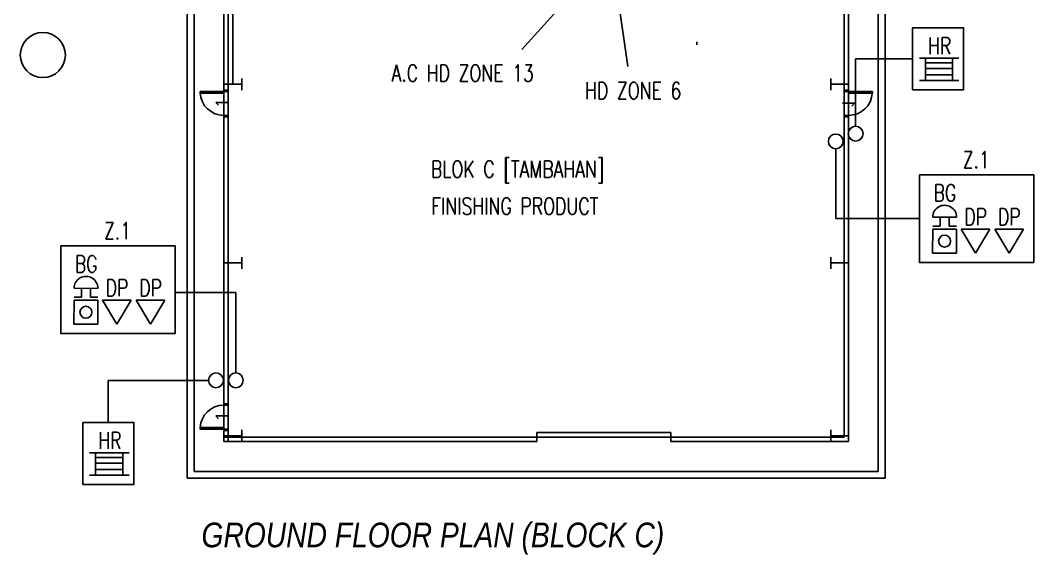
# Model space of a CAD drawing. Extents: x 134044 to 2458691, y -1196082 to 3409924.
# Drawn here: x 134724.4 to 134859.3, y 153362.5 to 153433.6 of the extents above; entities that cross this region are included whole.
import ezdxf

# ---------------------------------------------------------------- set-up
doc = ezdxf.new("R2010")
doc.units = 0
doc.layers.get('0').update_dxf_attribs({"linetype": 'CONTINUOUS'})
for name, color, linetype in [('1', 251, 'CONTINUOUS'), ('BUILD', 8, 'CONTINUOUS'), ('CON1', 251, 'CONTINUOUS'), ('DOOR', 251, 'CONTINUOUS'), ('DOOR1', 251, 'CONTINUOUS'), ('DOOR2', 251, 'CONTINUOUS'), ('F-_DDIM', 251, 'CONTINUOUS'), ('F-OP', 5, 'CONTINUOUS'), ('F_COL', 3, 'CONTINUOUS'), ('FAPOINT', 1, 'CONTINUOUS'), ('FF_GRID_LINE', 8, 'CONTINUOUS'), ('MIMIC_SIZE', 7, 'CONTINUOUS'), ('Z-VIEWPORT', 7, 'CONTINUOUS')]:
    doc.layers.add(name, color=color, linetype=linetype)
doc.styles.add('ARIAL_NARROW_ITALIC', font='ARIALNI.TTF')
doc.styles.add('PLOT02__REVB$0$NARROW', font='SIMPLEX', dxfattribs={"width": 0.75})

msp = doc.modelspace()

# ---------------------------------------------------------------- linework, layer by layer
at = {"color": 0, "linetype": 'BYBLOCK'}
for p, q in [((134752.106, 153378.121), (134752.106, 153436.63)), ((134834.078, 153436.63), (134834.078, 153378.121)), ((134834.078, 153378.121), (134752.106, 153378.121))]:
    msp.add_line(p, q, dxfattribs=at)
at = {"color": 1}
for p, q in [((134849.052, 153407.362, 16734.629), (134845.871, 153407.365, 16734.629)), ((134846.865, 153407.364, 16734.629), (134846.864, 153406.171, 16734.629)), ((134848.058, 153407.363, 16734.629), (134848.057, 153406.17, 16734.629)), ((134845.866, 153402.593, 16734.629), (134845.869, 153405.775, 16734.629)), ((134846.864, 153406.171, 16734.629), (134845.869, 153406.172, 16734.629)), ((134845.869, 153405.775, 16734.629), (134849.051, 153405.771, 16734.629)), ((134849.051, 153406.169, 16734.629), (134848.057, 153406.17, 16734.629)), ((134849.051, 153405.771, 16734.629), (134849.047, 153402.59, 16734.629)), ((134849.663, 153405.769, 16734.629), (134853.481, 153405.78, 16734.629)), ((134851.569, 153402.593, 16734.629), (134849.663, 153405.769, 16734.629)), ((134853.481, 153405.78, 16734.629), (134851.569, 153402.593, 16734.629)), ((134854.13, 153405.769, 16734.629), (134857.948, 153405.78, 16734.629)), ((134856.036, 153402.593, 16734.629), (134854.13, 153405.769, 16734.629)), ((134857.948, 153405.78, 16734.629), (134856.036, 153402.593, 16734.629)), ((134734.749, 153397.906), (134731.567, 153397.909)), ((134732.561, 153397.908), (134732.56, 153396.715)), ((134733.755, 153397.907), (134733.753, 153396.714)), ((134731.562, 153393.137), (134731.566, 153396.318)), ((134732.56, 153396.715), (134731.566, 153396.716)), ((134731.566, 153396.318), (134734.747, 153396.315)), ((134734.747, 153396.713), (134733.753, 153396.714)), ((134734.747, 153396.315), (134734.744, 153393.134)), ((134735.36, 153396.313), (134739.177, 153396.324)), ((134737.265, 153393.137), (134735.36, 153396.313)), ((134739.177, 153396.324), (134737.265, 153393.137)), ((134739.827, 153396.313), (134743.644, 153396.324)), ((134741.732, 153393.137), (134739.827, 153396.313)), ((134743.644, 153396.324), (134741.732, 153393.137))]:
    msp.add_line(p, q, dxfattribs=at)
for points in [[(134843.183, 153432.545), (134849.992, 153432.545), (134849.992, 153424.318), (134843.183, 153424.318)], [(134844.111, 153412.994), (134859.319, 153412.994), (134859.319, 153401.353), (134844.111, 153401.353)], [(134729.808, 153403.538), (134745.015, 153403.538), (134745.015, 153391.897), (134729.808, 153391.897)], [(134732.722, 153380.051), (134739.531, 153380.051), (134739.531, 153371.824), (134732.722, 153371.824)]]:
    msp.add_lwpolyline(points, close=True, dxfattribs=at)
at = {"color": 1, "linetype": 'BYBLOCK'}
for centre in [(134835.614, 153418.473), (134832.971, 153417.448), (134750.464, 153385.67), (134753.111, 153385.67)]:
    msp.add_circle(centre, 0.982, dxfattribs=at)
at = {"color": 1}
for centre in [(134847.458, 153404.182, 16734.629), (134733.155, 153394.726)]:
    msp.add_circle(centre, 0.795, dxfattribs=at)
for centre in [(134847.462, 153407.364, 16734.629), (134733.158, 153397.907)]:
    msp.add_arc(centre, 1.591, 359.93967, 179.93967, dxfattribs=at)
at = {"layer": '1', "color": 0, "linetype": 'BYBLOCK'}
for p, q in [((134746.641, 153372.656), (134746.641, 153515.786)), ((134747.552, 153373.567), (134747.552, 153515.662)), ((134838.632, 153373.567), (134838.632, 153512.167)), ((134839.543, 153372.656), (134839.543, 153513.078)), ((134838.632, 153373.567), (134747.552, 153373.567)), ((134839.543, 153372.656), (134746.641, 153372.656))]:
    msp.add_line(p, q, dxfattribs=at)
at = {"layer": 'CON1', "color": 0, "linetype": 'BYBLOCK'}
for p, q in [((134751.512, 153377.527), (134751.512, 153496.327)), ((134834.672, 153489.001), (134834.672, 153377.554)), ((134834.078, 153436.63), (134834.078, 153424.27)), ((134752.106, 153424.072), (134752.106, 153425.047)), ((134752.106, 153382.363), (134752.106, 153420.904)), ((134834.078, 153420.706), (134834.078, 153378.304)), ((134752.106, 153377.527), (134752.106, 153379.195)), ((134793.175, 153378.121), (134751.512, 153378.121)), ((134793.175, 153377.527), (134751.512, 153377.527)), ((134793.175, 153377.527), (134793.175, 153378.121)), ((134834.078, 153378.121), (134810.995, 153378.121)), ((134810.995, 153377.527), (134810.995, 153378.121)), ((134834.672, 153377.527), (134810.995, 153377.527))]:
    msp.add_line(p, q, dxfattribs=at)
at = {"layer": 'DOOR', "color": 0, "linetype": 'BYBLOCK'}
for p, q in [((134814.478, 153430.702), (134814.478, 153430.306)), ((134751.512, 153424.27), (134751.512, 153424.072)), ((134751.512, 153424.27), (134752.106, 153424.27)), ((134751.512, 153424.072), (134752.106, 153424.072)), ((134752.106, 153424.27), (134752.106, 153424.072)), ((134834.672, 153424.27), (134834.078, 153424.27)), ((134834.078, 153424.27), (134834.078, 153424.072)), ((134834.672, 153424.072), (134834.078, 153424.072)), ((134834.672, 153424.27), (134834.672, 153424.072)), ((134751.512, 153420.904), (134752.106, 153420.904)), ((134751.512, 153420.904), (134751.512, 153420.706)), ((134751.512, 153420.706), (134752.106, 153420.706)), ((134752.106, 153420.904), (134752.106, 153420.706)), ((134834.672, 153420.904), (134834.078, 153420.904)), ((134834.078, 153420.904), (134834.078, 153420.706)), ((134834.672, 153420.706), (134834.078, 153420.706)), ((134834.672, 153420.904), (134834.672, 153420.706)), ((134751.512, 153382.561), (134752.106, 153382.561)), ((134751.512, 153382.363), (134751.512, 153382.561)), ((134751.512, 153382.363), (134752.106, 153382.363)), ((134752.106, 153382.363), (134752.106, 153382.561)), ((134751.512, 153378.997), (134751.512, 153379.195)), ((134751.512, 153379.195), (134752.106, 153379.195)), ((134751.512, 153378.997), (134752.106, 153378.997)), ((134752.106, 153378.997), (134752.106, 153379.195))]:
    msp.add_line(p, q, dxfattribs=at)
at = {"layer": 'DOOR1', "color": 0, "linetype": 'BYBLOCK'}
for p, q in [((134748.344, 153424.072), (134751.512, 153424.072)), ((134748.344, 153424.072), (134748.344, 153423.874)), ((134751.512, 153424.072), (134751.512, 153423.874)), ((134837.84, 153424.072), (134834.672, 153424.072)), ((134834.672, 153424.072), (134834.672, 153423.874)), ((134837.84, 153424.072), (134837.84, 153423.874)), ((134748.344, 153423.874), (134751.512, 153423.874)), ((134837.84, 153423.874), (134834.672, 153423.874)), ((134748.344, 153379.393), (134751.512, 153379.393)), ((134748.344, 153379.195), (134748.344, 153379.393)), ((134748.344, 153379.195), (134751.512, 153379.195)), ((134751.512, 153379.195), (134751.512, 153379.393))]:
    msp.add_line(p, q, dxfattribs=at)
at = {"layer": 'DOOR2', "color": 0, "linetype": 'BYBLOCK'}
for centre, start, end in [((134751.512, 153424.072), 183.58332, 270), ((134834.672, 153424.072), 270, 356.41668), ((134751.512, 153379.195), 90, 176.41668)]:
    msp.add_arc(centre, 3.168, start, end, dxfattribs=at)
at = {"layer": 'F-_DDIM', "color": 0, "linetype": 'BYBLOCK'}
for p, q in [((134750.809, 153422.274), (134750.461, 153422.642)), ((134750.461, 153422.642), (134752.041, 153422.642)), ((134835.46, 153422.512), (134833.88, 153422.512)), ((134835.111, 153422.144), (134835.46, 153422.512)), ((134750.809, 153380.572), (134750.461, 153380.94)), ((134750.461, 153380.94), (134752.041, 153380.94))]:
    msp.add_line(p, q, dxfattribs=at)
at = {"layer": 'F-OP', "color": 0, "linetype": 'BYBLOCK'}
for p, q in [((134752.106, 153425.047), (134752.106, 153436.234)), ((134752.7, 153425.047), (134752.7, 153436.234)), ((134793.175, 153378.715), (134810.995, 153378.715)), ((134793.175, 153378.121), (134793.175, 153378.715)), ((134810.995, 153378.121), (134810.995, 153378.715)), ((134793.175, 153378.121), (134810.995, 153378.121))]:
    msp.add_line(p, q, dxfattribs=at)
at = {"layer": 'F_COL', "color": 0, "linetype": 'BYBLOCK'}
for p, q in [((134751.512, 153425.824), (134751.512, 153424.27)), ((134753.888, 153425.824), (134753.888, 153424.27)), ((134832.296, 153425.824), (134832.296, 153424.27)), ((134834.672, 153425.824), (134834.672, 153424.27)), ((134751.512, 153425.047), (134753.888, 153425.047)), ((134834.672, 153425.047), (134832.296, 153425.047)), ((134751.512, 153402.064), (134751.512, 153400.51)), ((134751.512, 153401.287), (134753.888, 153401.287)), ((134753.888, 153402.064), (134753.888, 153400.51)), ((134832.296, 153402.064), (134832.296, 153400.51)), ((134834.672, 153401.287), (134832.296, 153401.287)), ((134834.672, 153402.064), (134834.672, 153400.51)), ((134751.512, 153379.081), (134751.512, 153377.527)), ((134751.512, 153378.304), (134753.888, 153378.304)), ((134753.888, 153379.081), (134753.888, 153377.527)), ((134832.296, 153379.081), (134832.296, 153377.527)), ((134834.672, 153378.304), (134832.296, 153378.304)), ((134834.672, 153379.081), (134834.672, 153377.527))]:
    msp.add_line(p, q, dxfattribs=at)
at = {"layer": 'FAPOINT', "color": 1, "linetype": 'BYBLOCK'}
for p, q in [((134844.111, 153428.524, 16734.629), (134849.37, 153428.524, 16734.629)), ((134844.894, 153425.554, 16734.629), (134844.894, 153428.524, 16734.629)), ((134848.519, 153425.554, 16734.629), (134848.519, 153428.524, 16734.629)), ((134844.894, 153427.915, 16734.629), (134848.519, 153427.915, 16734.629)), ((134844.894, 153427.148, 16734.629), (134848.519, 153427.148, 16734.629)), ((134844.111, 153425.554, 16734.629), (134849.37, 153425.554, 16734.629)), ((134844.894, 153426.32, 16734.629), (134848.519, 153426.32, 16734.629)), ((134733.65, 153376.03, 16734.629), (134738.908, 153376.03, 16734.629)), ((134734.433, 153373.06, 16734.629), (134734.433, 153376.03, 16734.629)), ((134738.058, 153373.06, 16734.629), (134738.058, 153376.03, 16734.629)), ((134734.433, 153375.42, 16734.629), (134738.058, 153375.42, 16734.629)), ((134734.433, 153374.654, 16734.629), (134738.058, 153374.654, 16734.629)), ((134733.65, 153373.06, 16734.629), (134738.908, 153373.06, 16734.629)), ((134734.433, 153373.826, 16734.629), (134738.058, 153373.826, 16734.629))]:
    msp.add_line(p, q, dxfattribs=at)
at = {"layer": 'FF_GRID_LINE', "color": 1}
for p, q in [((134849.047, 153402.59, 16734.629), (134845.866, 153402.593, 16734.629)), ((134734.744, 153393.134), (134731.562, 153393.137))]:
    msp.add_line(p, q, dxfattribs=at)
at = {"layer": 'MIMIC_SIZE', "color": 85}
msp.add_line((134801.498, 153441.069), (134791.174, 153429.656), dxfattribs=at)
at = {"layer": 'MIMIC_SIZE', "color": 1}
for p, q in [((134803.428, 153440.413), (134805.296, 153427.425)), ((134835.614, 153419.455), (134835.614, 153428.432)), ((134835.614, 153428.432), (134843.183, 153428.432)), ((134832.971, 153416.466), (134832.971, 153407.174)), ((134832.971, 153407.174), (134844.111, 153407.174)), ((134753.111, 153397.361), (134745.015, 153397.361)), ((134753.111, 153386.652), (134753.111, 153397.361)), ((134749.482, 153385.67), (134736.126, 153385.67)), ((134736.126, 153385.67), (134736.126, 153380.051))]:
    msp.add_line(p, q, dxfattribs=at)
at = {"layer": 'Z-VIEWPORT', "color": 3, "linetype": 'BYBLOCK'}
msp.add_circle((134727.413, 153428.933), 3, dxfattribs=at)

# ---------------------------------------------------------------- texts
at = {"color": 1, "linetype": 'BYBLOCK', "style": 'PLOT02__REVB$0$NARROW', "width": 0.75}
for s, p in [('HR', (134845.261, 153429.05, 16734.706)), ('Z.1', (134849.873, 153413.889, 16734.706)), ('BG', (134845.983, 153409.481, 16734.706)), ('DP', (134850.092, 153406.301, 16734.706)), ('DP', (134854.559, 153406.301, 16734.706)), ('Z.1', (134735.57, 153404.432, 0.077)), ('BG', (134731.68, 153400.025, 0.077)), ('DP', (134735.789, 153396.845, 0.077)), ('DP', (134740.256, 153396.845, 0.077)), ('HR', (134734.799, 153376.556, 16734.706))]:
    msp.add_text(s, height=2.2387, dxfattribs=at).set_placement(p)
at = {"color": 7, "style": 'PLOT02__REVB$0$NARROW', "width": 0.75}
for s, height, p in [('A.C HD ZONE 13', 2.23866, (134773.843, 153425.403)), ('HD ZONE 6', 2.2387, (134799.601, 153423.083))]:
    msp.add_text(s, height=height, dxfattribs=at).set_placement(p)
at = {"color": 0, "linetype": 'BYBLOCK', "style": 'PLOT02__REVB$0$NARROW', "width": 0.75}
for s, p in [('BLOK C [TAMBAHAN]', (134779.076, 153412.629)), ('FINISHING PRODUCT', (134779.126, 153407.705))]:
    msp.add_text(s, height=2.23866, dxfattribs=at).set_placement(p)
at = {"layer": 'BUILD', "color": 0, "linetype": 'BYBLOCK', "style": 'ARIAL_NARROW_ITALIC'}
msp.add_text('GROUND FLOOR PLAN (BLOCK C) ', height=3.28125, dxfattribs=at).set_placement((134748.537, 153363.469))

doc.saveas('drawing.dxf')
